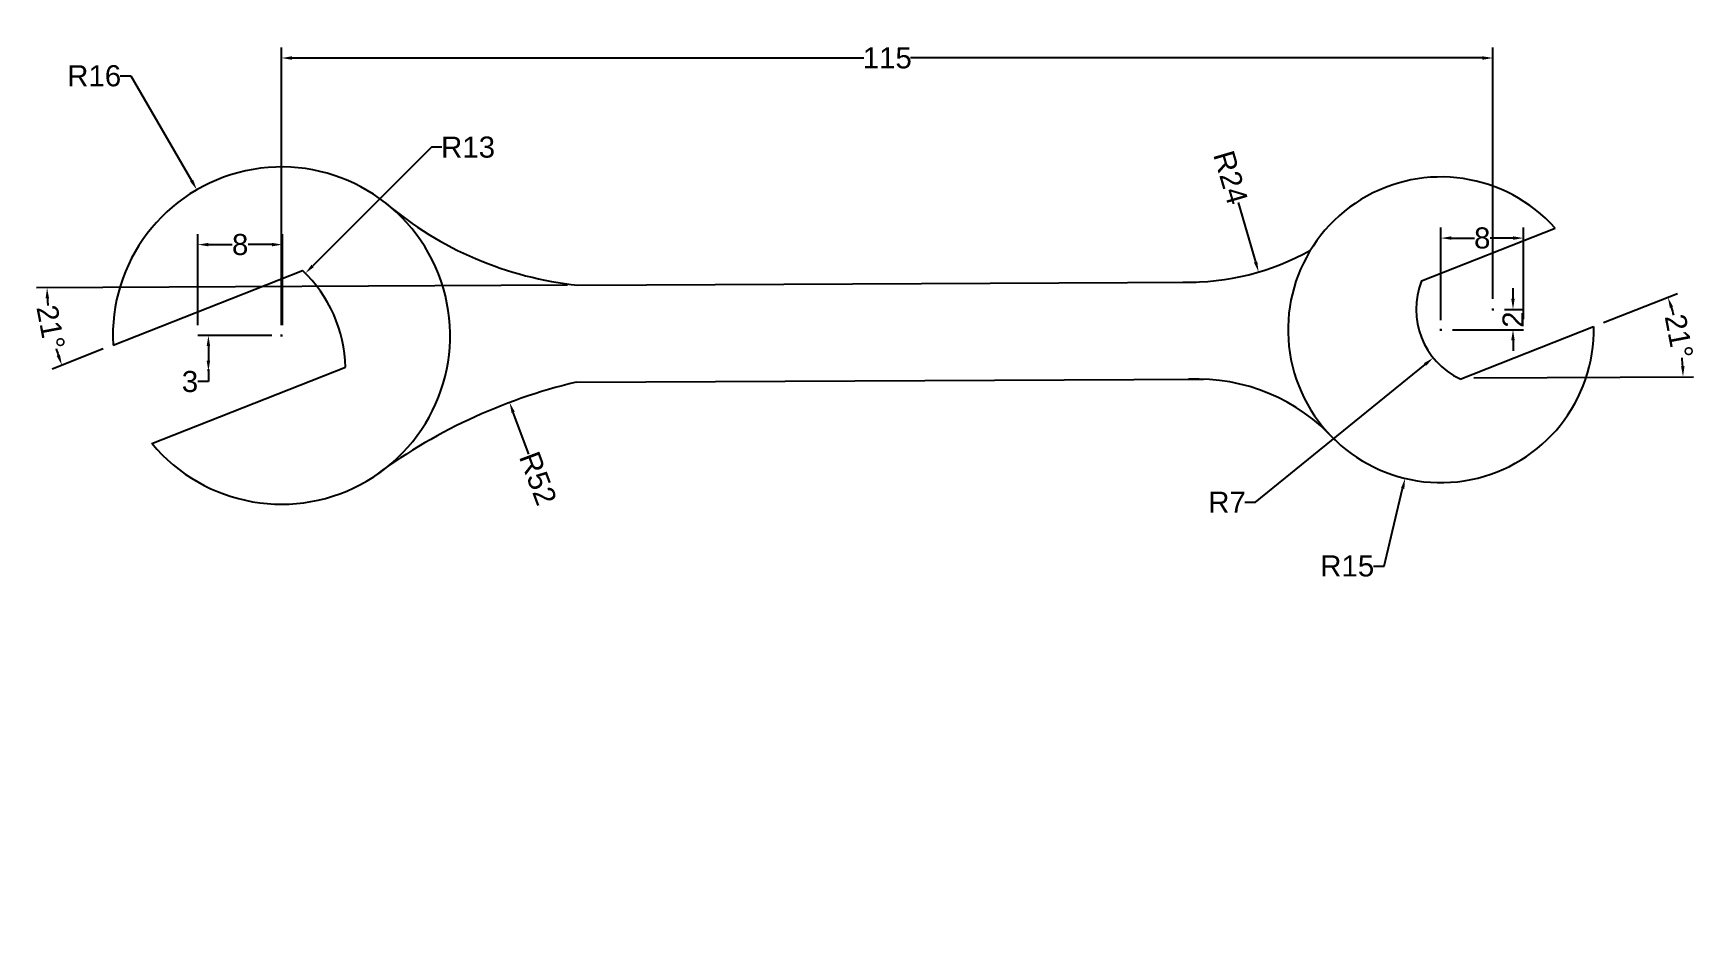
# Model space of a CAD drawing. Header units: inches. Extents: x 13 to 171, y -18 to 66.
import ezdxf

# ---------------------------------------------------------------- set-up
doc = ezdxf.new("R2010")
doc.units = ezdxf.units.IN
doc.header["$MEASUREMENT"] = 0
doc.styles.get("Standard").update_dxf_attribs({"font": 'arial.ttf'})
doc.dimstyles.get("Standard").update_dxf_attribs({"dimtxt": 2, "dimasz": 1, "dimexe": 1, "dimexo": 1, "dimgap": 0.09, "dimtad": 0, "dimtoh": 1, "dimdec": 0, "dimzin": 0, "dimdsep": 46, "dimtxsty": 'Standard', "dimcen": 0.09, "dimadec": 0, "dimazin": 0, "dimtfac": 1, "dimtdec": 0, "dimtofl": 0, "dimtmove": 0, "dimatfit": 3, "dimfxl": 1, "dimtolj": 1, "dimtzin": 0, "dimarcsym": 0})

# ---------------------------------------------------------------- blocks, each defined once
blk = doc.blocks.new('*D1')
at = {"color": 0, "lineweight": -2, "transparency": 16777216}
for p, q in [((37.03, 38.13), (37.03, 64.47)), ((38.03, 63.47), (92.29, 63.47)), ((150.97, 63.47), (96.71, 63.47)), ((151.97, 40.62), (151.97, 64.47))]:
    blk.add_line(p, q, dxfattribs=at)
at = {"color": 0, "transparency": 16777216}
for points in [[(38.03, 63.63), (38.03, 63.3), (37.03, 63.47)], [(150.97, 63.63), (150.97, 63.3), (151.97, 63.47)]]:
    blk.add_solid(points, dxfattribs=at)
at = {"layer": 'Defpoints', "color": 0, "transparency": 16777216}
for p in [(151.97, 63.47), (151.97, 39.62), (37.03, 37.13)]:
    blk.add_point(p, dxfattribs=at)
at = {"color": 0, "transparency": 16777216, "insert": (94.5, 63.47), "char_height": 2, "attachment_point": 5}
blk.add_mtext('\\A1;115', dxfattribs=at)
blk = doc.blocks.new('*D2')
at = {"color": 0, "lineweight": -2, "transparency": 16777216}
for p, q in [((21.74, 61.77), (22.74, 61.77)), ((22.74, 61.77), (28.5, 51.83)), ((36.94, 37.13), (37.12, 37.13)), ((37.03, 37.04), (37.03, 37.22))]:
    blk.add_line(p, q, dxfattribs=at)
at = {"color": 0, "transparency": 16777216}
blk.add_solid([(28.65, 51.92), (28.36, 51.75), (29, 50.97)], dxfattribs=at)
at = {"layer": 'Defpoints', "color": 0, "transparency": 16777216}
for p in [(29, 50.97), (37.03, 37.13)]:
    blk.add_point(p, dxfattribs=at)
at = {"color": 0, "transparency": 16777216, "insert": (19.26, 61.77), "char_height": 2, "attachment_point": 5}
blk.add_mtext('\\A1;R16', dxfattribs=at)
blk = doc.blocks.new('*D3')
at = {"color": 0, "lineweight": -2, "transparency": 16777216}
for p, q in [((51.25, 55), (40, 43.75)), ((52.25, 55), (51.25, 55)), ((30.01, 33.85), (30.19, 33.85)), ((30.1, 33.76), (30.1, 33.94))]:
    blk.add_line(p, q, dxfattribs=at)
at = {"color": 0, "transparency": 16777216}
blk.add_solid([(39.88, 43.86), (40.11, 43.63), (39.29, 43.04)], dxfattribs=at)
at = {"layer": 'Defpoints', "color": 0, "transparency": 16777216}
for p in [(39.29, 43.04), (30.1, 33.85)]:
    blk.add_point(p, dxfattribs=at)
at = {"color": 0, "transparency": 16777216, "insert": (54.73, 55), "char_height": 2, "attachment_point": 5}
blk.add_mtext('\\A1;R13', dxfattribs=at)
blk = doc.blocks.new('*D4')
at = {"color": 0, "lineweight": -2, "transparency": 16777216}
for p, q in [((64.15, 41.91), (13.79, 41.66)), ((20.12, 35.86), (15.27, 33.95))]:
    blk.add_line(p, q, dxfattribs=at)
for start, end in [(183.1037, 185.0361), (196.7104, 198.6427)]:
    blk.add_arc((35.13, 41.76), 20.34, start, end, dxfattribs=at)
at = {"color": 0, "transparency": 16777216}
for points in [[(14.65, 40.66), (14.98, 40.67), (14.79, 41.66)], [(16.01, 35.32), (15.7, 35.2), (16.2, 34.32)]]:
    blk.add_solid(points, dxfattribs=at)
at = {"layer": 'Defpoints', "color": 0, "transparency": 16777216}
for p in [(39.03, 43.29), (65.15, 41.91), (123.8, 42.21), (14.95, 39.16), (21.05, 36.23)]:
    blk.add_point(p, dxfattribs=at)
at = {"color": 0, "transparency": 16777216, "insert": (15.15, 37.92), "char_height": 2, "attachment_point": 5, "rotation": 280.8732}
blk.add_mtext('\\A1;21°', dxfattribs=at)
blk = doc.blocks.new('*D5')
at = {"color": 0, "lineweight": -2, "transparency": 16777216}
blk.add_line((60.5, 25.89), (59.02, 29.84), dxfattribs=at)
at = {"color": 0, "transparency": 16777216}
blk.add_solid([(59.17, 29.9), (58.86, 29.79), (58.67, 30.78)], dxfattribs=at)
at = {"layer": 'Defpoints', "color": 0, "transparency": 16777216}
for p in [(58.67, 30.78), (77.06, -18.3)]:
    blk.add_point(p, dxfattribs=at)
at = {"color": 0, "transparency": 16777216, "insert": (61.36, 23.58), "char_height": 2, "attachment_point": 5, "rotation": 290.5505}
blk.add_mtext('\\A1;R52', dxfattribs=at)
blk = doc.blocks.new('*D6')
at = {"color": 0, "lineweight": -2, "transparency": 16777216}
for p, q in [((151.88, 39.62), (152.06, 39.62)), ((151.97, 39.53), (151.97, 39.71)), ((129.44, 21.32), (145.53, 34.39)), ((128.44, 21.32), (129.44, 21.32))]:
    blk.add_line(p, q, dxfattribs=at)
at = {"color": 0, "transparency": 16777216}
blk.add_solid([(145.42, 34.52), (145.63, 34.26), (146.3, 35.02)], dxfattribs=at)
at = {"layer": 'Defpoints', "color": 0, "transparency": 16777216}
for p in [(151.97, 39.62), (146.3, 35.02)]:
    blk.add_point(p, dxfattribs=at)
at = {"color": 0, "transparency": 16777216, "insert": (126.74, 21.32), "char_height": 2, "attachment_point": 5}
blk.add_mtext('\\A1;R7', dxfattribs=at)
blk = doc.blocks.new('*D7')
at = {"color": 0, "lineweight": -2, "transparency": 16777216}
blk.add_line((127.79, 49.76), (129.45, 44.12), dxfattribs=at)
at = {"color": 0, "transparency": 16777216}
blk.add_solid([(129.61, 44.16), (129.29, 44.07), (129.73, 43.16)], dxfattribs=at)
at = {"layer": 'Defpoints', "color": 0, "transparency": 16777216}
for p in [(123.06, 65.82), (129.73, 43.16)]:
    blk.add_point(p, dxfattribs=at)
at = {"color": 0, "transparency": 16777216, "insert": (127.09, 52.13), "char_height": 2, "attachment_point": 5, "rotation": 286.4063}
blk.add_mtext('\\A1;R24', dxfattribs=at)
blk = doc.blocks.new('*D8')
at = {"color": 0, "lineweight": -2, "transparency": 16777216}
for p, q in [((146.94, 37.68), (147.12, 37.68)), ((147.03, 37.59), (147.03, 37.77)), ((141.63, 15.26), (143.4, 22.61)), ((140.63, 15.26), (141.63, 15.26))]:
    blk.add_line(p, q, dxfattribs=at)
at = {"color": 0, "transparency": 16777216}
blk.add_solid([(143.24, 22.65), (143.56, 22.57), (143.63, 23.58)], dxfattribs=at)
at = {"layer": 'Defpoints', "color": 0, "transparency": 16777216}
for p in [(147.03, 37.68), (143.63, 23.58)]:
    blk.add_point(p, dxfattribs=at)
at = {"color": 0, "transparency": 16777216, "insert": (138.14, 15.26), "char_height": 2, "attachment_point": 5}
blk.add_mtext('\\A1;R15', dxfattribs=at)
blk = doc.blocks.new('*D9')
at = {"color": 0, "lineweight": -2, "transparency": 16777216}
for p, q in [((162.45, 38.36), (169.49, 41.12)), ((150.14, 33.13), (171, 33.23))]:
    blk.add_line(p, q, dxfattribs=at)
for start, end in [(16.5648, 18.7128), (3.0337, 5.1817)]:
    blk.add_arc((149.14, 33.12), 20.86, start, end, dxfattribs=at)
at = {"color": 0, "transparency": 16777216}
for points in [[(168.75, 39.76), (169.06, 39.87), (168.56, 40.76)], [(170.14, 34.23), (169.81, 34.22), (170, 33.23)]]:
    blk.add_solid(points, dxfattribs=at)
at = {"layer": 'Defpoints', "color": 0, "transparency": 16777216}
for p in [(161.52, 37.99), (169.83, 35.79), (64.98, 32.7), (124.49, 33), (148.86, 33.01)]:
    blk.add_point(p, dxfattribs=at)
at = {"color": 0, "transparency": 16777216, "insert": (169.63, 37.06), "char_height": 2, "attachment_point": 5, "rotation": 280.8732}
blk.add_mtext('\\A1;21°', dxfattribs=at)
blk = doc.blocks.new('*D10')
at = {"color": 0, "lineweight": -2, "transparency": 16777216}
for p, q in [((153.87, 40.62), (153.87, 41.62)), ((153.06, 39.62), (154.87, 39.62)), ((148.12, 37.68), (154.87, 37.68)), ((153.87, 36.68), (153.87, 35.68))]:
    blk.add_line(p, q, dxfattribs=at)
at = {"color": 0, "transparency": 16777216}
for points in [[(153.7, 40.62), (154.03, 40.62), (153.87, 39.62)], [(153.7, 36.68), (154.03, 36.68), (153.87, 37.68)]]:
    blk.add_solid(points, dxfattribs=at)
at = {"layer": 'Defpoints', "color": 0, "transparency": 16777216}
for p in [(152.06, 39.62), (153.87, 39.62), (147.12, 37.68)]:
    blk.add_point(p, dxfattribs=at)
at = {"color": 0, "transparency": 16777216, "insert": (153.87, 38.65), "char_height": 2, "attachment_point": 5, "rotation": 90}
blk.add_mtext('\\A1;2', dxfattribs=at)
blk = doc.blocks.new('*D11')
at = {"color": 0, "lineweight": -2, "transparency": 16777216}
for p, q in [((147.03, 38.59), (147.03, 47.38)), ((154.87, 38.68), (154.87, 47.38)), ((148.03, 46.38), (150.2, 46.38)), ((153.87, 46.38), (151.7, 46.38))]:
    blk.add_line(p, q, dxfattribs=at)
at = {"color": 0, "transparency": 16777216}
for points in [[(148.03, 46.55), (148.03, 46.22), (147.03, 46.38)], [(153.87, 46.55), (153.87, 46.22), (154.87, 46.38)]]:
    blk.add_solid(points, dxfattribs=at)
at = {"layer": 'Defpoints', "color": 0, "transparency": 16777216}
for p in [(154.87, 46.38), (147.03, 37.59), (154.87, 37.68)]:
    blk.add_point(p, dxfattribs=at)
at = {"color": 0, "transparency": 16777216, "insert": (150.95, 46.38), "char_height": 2, "attachment_point": 5}
blk.add_mtext('\\A1;8', dxfattribs=at)
blk = doc.blocks.new('*D12')
at = {"color": 0, "lineweight": -2, "transparency": 16777216}
for p, q in [((36.12, 37.13), (29.1, 37.13)), ((30.1, 36.13), (30.1, 34.76)), ((30.1, 33.76), (30.1, 32.76)), ((30.1, 32.76), (29.1, 32.76))]:
    blk.add_line(p, q, dxfattribs=at)
at = {"color": 0, "transparency": 16777216}
for points in [[(29.93, 36.13), (30.26, 36.13), (30.1, 37.13)], [(29.93, 34.76), (30.26, 34.76), (30.1, 33.76)]]:
    blk.add_solid(points, dxfattribs=at)
at = {"layer": 'Defpoints', "color": 0, "transparency": 16777216}
for p in [(37.12, 37.13), (30.1, 33.76), (30.1, 33.76)]:
    blk.add_point(p, dxfattribs=at)
at = {"color": 0, "transparency": 16777216, "insert": (28.35, 32.76), "char_height": 2, "attachment_point": 5}
blk.add_mtext('\\A1;3', dxfattribs=at)
blk = doc.blocks.new('*D13')
at = {"color": 0, "lineweight": -2, "transparency": 16777216}
for p, q in [((29.1, 38.13), (29.1, 46.76)), ((37.12, 38.13), (37.12, 46.76)), ((30.1, 45.76), (32.36, 45.76)), ((36.12, 45.76), (33.86, 45.76))]:
    blk.add_line(p, q, dxfattribs=at)
at = {"color": 0, "transparency": 16777216}
for points in [[(30.1, 45.93), (30.1, 45.6), (29.1, 45.76)], [(36.12, 45.93), (36.12, 45.6), (37.12, 45.76)]]:
    blk.add_solid(points, dxfattribs=at)
at = {"layer": 'Defpoints', "color": 0, "transparency": 16777216}
for p in [(29.1, 45.76), (29.1, 37.13), (37.12, 37.13)]:
    blk.add_point(p, dxfattribs=at)
at = {"color": 0, "transparency": 16777216, "insert": (33.11, 45.76), "char_height": 2, "attachment_point": 5}
blk.add_mtext('\\A1;8', dxfattribs=at)

msp = doc.modelspace()

# ---------------------------------------------------------------- linework, layer by layer
for p, q in [((145.19, 42.34), (157.86, 47.32)), ((21.05, 36.23), (39.03, 43.29)), ((65.15, 41.91), (123.8, 42.21)), ((148.86, 33.01), (161.52, 37.99)), ((24.72, 26.9), (43.09, 34.13)), ((64.98, 32.7), (124.49, 33))]:
    msp.add_line(p, q)
msp.add_circle((133.27, 42.25), 1.193366335621535e-17)
for centre, radius, start, end in [((37.03, 37.13), 16, 219.7076, 183.2115), ((147.03, 37.68), 14.5, 41.6734, 1.2458), ((68.66, 75.37), 33.64, 229.7485, 264.0116), ((123.06, 65.82), 23.62, 268.7766, 299.3859), ((30.1, 33.85), 13, 1.2269, 46.6072), ((151.97, 39.62), 7.3, 158.1515, 244.7677), ((77.06, -18.3), 52.41, 103.3318, 126.9578), ((123.88, 15.29), 17.72, 42.1053, 92.538)]:
    msp.add_arc(centre, radius, start, end)

# ---------------------------------------------------------------- dimensions: what is measured, and where the dimension line sits
for base, p1, p2, picture, middle in [((151.97, 63.47), (37.03, 37.13), (151.97, 39.62), '*D1', (94.5, 63.47)), ((154.87, 46.38), (147.03, 37.59), (154.87, 37.68), '*D11', (150.95, 46.38)), ((29.1, 45.76), (37.12, 37.13), (29.1, 37.13), '*D13', (33.11, 45.76))]:
    dim = msp.add_linear_dim(base=base, p1=p1, p2=p2, dimstyle='Standard')
    dim.commit()
    dim.dimension.update_dxf_attribs({"geometry": picture, "text_midpoint": middle})
for center, mpoint, picture, middle in [((123.06, 65.82), (129.73, 43.16), '*D7', (127.09, 52.13)), ((37.03, 37.13), (29, 50.97), '*D2', (19.26, 61.77)), ((30.1, 33.85), (39.29, 43.04), '*D3', (54.73, 55)), ((151.97, 39.62), (146.3, 35.02), '*D6', (126.74, 21.32)), ((147.02658763, 37.67601787), (143.63208348, 23.57894933), '*D8', (138.14117854, 15.25690778)), ((77.06, -18.3), (58.67, 30.78), '*D5', (61.36, 23.58))]:
    dim = msp.add_radius_dim(center=center, mpoint=mpoint, dimstyle='Standard')
    dim.commit()
    dim.dimension.update_dxf_attribs({"geometry": picture, "text_midpoint": middle, "dimtype": 164})
for base, line1, line2, picture, middle in [((14.95, 39.16), ((65.15, 41.91), (123.8, 42.21)), ((21.05, 36.23), (39.03, 43.29)), '*D4', (15.15, 37.92)), ((169.83, 35.79), ((64.98, 32.7), (124.49, 33)), ((148.86, 33.01), (161.52, 37.99)), '*D9', (169.63, 37.06))]:
    dim = msp.add_angular_dim_2l(base=base, line1=line1, line2=line2, dimstyle='Standard')
    dim.commit()
    dim.dimension.update_dxf_attribs({"geometry": picture, "text_midpoint": middle})
for base, p1, p2, picture, middle in [((153.87, 39.62), (147.12, 37.68), (152.06, 39.62), '*D10', (153.87, 38.65)), ((30.1, 33.76), (37.12, 37.13), (30.1, 33.76), '*D12', (28.35, 32.76))]:
    dim = msp.add_linear_dim(base=base, p1=p1, p2=p2, angle=90, dimstyle='Standard')
    dim.commit()
    dim.dimension.update_dxf_attribs({"geometry": picture, "text_midpoint": middle})

doc.saveas('drawing.dxf')
